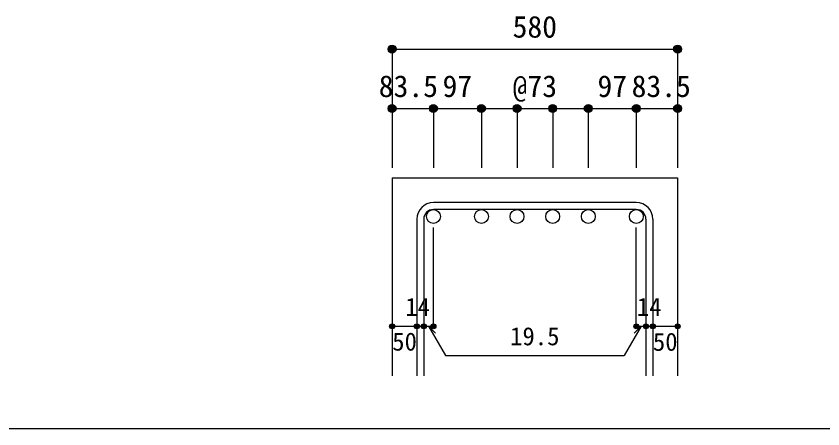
# Model space of a CAD drawing. Units: millimetres at full size, sheet at 1:20. Extents: x -3982 to 3969, y -2797 to 2801.
# Drawn here: x -680 to 950, y -2797 to -1963 of the extents above; entities that cross this region are included whole.
import ezdxf
from ezdxf.enums import TextEntityAlignment as Align

# ---------------------------------------------------------------- set-up
doc = ezdxf.new("R2010")
doc.units = ezdxf.units.MM
doc.header["$LTSCALE"] = 20
doc.header["$PDMODE"] = 32
doc.header["$PDSIZE"] = 10
for name, color, linetype in [('6-1_躯体線', 2, 'Continuous'), ('6-5_梁主筋', 7, 'Continuous'), ('6-6_S.T.P.', 7, 'Continuous'), ('6-D_寸法', 4, 'Continuous'), ('F-0_枠', 6, 'Continuous')]:
    doc.layers.add(name, color=color, linetype=linetype)
doc.styles.add('ＭＳ ゴシック', font='')
doc.styles.get('ＭＳ ゴシック').set_extended_font_data('MS Gothic')

msp = doc.modelspace()

# ---------------------------------------------------------------- linework, layer by layer
at = {"layer": '6-1_躯体線'}
for p, q in [((79.79, -2289.67), (656.79, -2289.67)), ((79.79, -2289.67), (79.79, -2689.67)), ((656.79, -2289.67), (656.79, -2689.67))]:
    msp.add_line(p, q, dxfattribs=at)
at = {"layer": '6-5_梁主筋', "color": 3}
for centre in [(163.29, -2367.67), (260.29, -2367.67), (332.29, -2367.67), (404.29, -2367.67), (476.29, -2367.67), (573.29, -2367.67)]:
    msp.add_circle(centre, 14, dxfattribs=at)
at = {"layer": '6-6_S.T.P.'}
for p, q in [((573.29, -2339.67), (163.29, -2339.67)), ((573.29, -2353.67), (163.29, -2353.67)), ((129.79, -2373.17), (129.79, -2689.67)), ((143.79, -2373.17), (143.79, -2689.67)), ((592.79, -2373.17), (592.79, -2689.67)), ((606.79, -2373.17), (606.79, -2689.67))]:
    msp.add_line(p, q, dxfattribs=at)
for centre, radius, start, end in [((163.29, -2373.17), 33.5, 90, 180), ((573.29, -2373.17), 33.5, 0, 90), ((163.29, -2373.17), 19.5, 90, 180), ((573.29, -2373.17), 19.5, 0, 90)]:
    msp.add_arc(centre, radius, start, end, dxfattribs=at)
at = {"layer": '6-D_寸法'}
for p, q in [((79.79, -2029.67), (656.79, -2029.67)), ((656.79, -2029.67), (656.79, -2149.67)), ((79.79, -2149.67), (163.29, -2149.67)), ((163.29, -2149.67), (163.29, -2269.67)), ((163.29, -2149.67), (368.29, -2149.67)), ((163.29, -2149.67), (260.29, -2149.67)), ((260.29, -2149.67), (260.29, -2269.67)), ((332.29, -2149.67), (332.29, -2269.67)), ((368.29, -2149.67), (573.29, -2149.67)), ((404.29, -2149.67), (404.29, -2269.67)), ((476.29, -2149.67), (476.29, -2269.67)), ((476.29, -2149.67), (573.29, -2149.67)), ((573.29, -2149.67), (656.79, -2149.67)), ((573.29, -2149.67), (573.29, -2269.67)), ((656.79, -2149.67), (656.79, -2269.67)), ((573.29, -2589.67), (573.29, -2390.34)), ((79.79, -2589.67), (129.79, -2589.67)), ((153.54, -2589.67), (187.76, -2648.95)), ((153.54, -2589.67), (167.68, -2603.81)), ((583.04, -2589.67), (548.82, -2648.95)), ((583.04, -2589.67), (568.9, -2603.81)), ((573.29, -2589.67), (656.79, -2589.67)), ((592.79, -2589.67), (606.79, -2589.67)), ((187.76, -2648.95), (548.82, -2648.95))]:
    msp.add_line(p, q, dxfattribs=at)
for points in [[(79.79, -2029.67), (79.79, -2149.67), (79.79, -2269.67)], [(656.79, -2029.67), (656.79, -2149.67), (656.79, -2269.67)], [(129.79, -2589.67), (163.29, -2589.67), (163.29, -2390.34)]]:
    msp.add_lwpolyline(points, dxfattribs=at)
for centre, radius in [((79.79, -2029.67), 8), ((79.79, -2029.67), 7.2), ((79.79, -2029.67), 6.4), ((79.79, -2029.67), 5.6), ((79.79, -2029.67), 4.8), ((79.79, -2029.67), 4), ((79.79, -2029.67), 3.2), ((79.79, -2029.67), 2.4), ((79.79, -2029.67), 1.6), ((79.79, -2029.67), 0.8), ((656.79, -2029.67), 8), ((656.79, -2029.67), 7.2), ((656.79, -2029.67), 6.4), ((656.79, -2029.67), 5.6), ((656.79, -2029.67), 4.8), ((656.79, -2029.67), 4), ((656.79, -2029.67), 3.2), ((656.79, -2029.67), 2.4), ((656.79, -2029.67), 1.6), ((656.79, -2029.67), 0.8), ((79.79, -2149.67), 8), ((79.79, -2149.67), 7.2), ((79.79, -2149.67), 6.4), ((79.79, -2149.67), 5.6), ((79.79, -2149.67), 4.8), ((79.79, -2149.67), 4), ((79.79, -2149.67), 3.2), ((79.79, -2149.67), 2.4), ((79.79, -2149.67), 1.6), ((79.79, -2149.67), 0.8), ((163.29, -2149.67), 8), ((163.29, -2149.67), 7.2), ((163.29, -2149.67), 6.4), ((163.29, -2149.67), 5.6), ((163.29, -2149.67), 4.8), ((163.29, -2149.67), 4), ((163.29, -2149.67), 3.2), ((163.29, -2149.67), 2.4), ((163.29, -2149.67), 1.6), ((163.29, -2149.67), 0.8), ((260.29, -2149.67), 8), ((260.29, -2149.67), 7.2), ((260.29, -2149.67), 6.4), ((260.29, -2149.67), 5.6), ((260.29, -2149.67), 4.8), ((260.29, -2149.67), 4), ((260.29, -2149.67), 3.2), ((260.29, -2149.67), 2.4), ((260.29, -2149.67), 1.6), ((260.29, -2149.67), 0.8), ((332.29, -2149.67), 8), ((332.29, -2149.67), 7.2), ((332.29, -2149.67), 6.4), ((332.29, -2149.67), 5.6), ((332.29, -2149.67), 4.8), ((332.29, -2149.67), 4), ((332.29, -2149.67), 3.2), ((332.29, -2149.67), 2.4), ((332.29, -2149.67), 1.6), ((332.29, -2149.67), 0.8), ((404.29, -2149.67), 8), ((404.29, -2149.67), 7.2), ((404.29, -2149.67), 6.4), ((404.29, -2149.67), 5.6), ((404.29, -2149.67), 4.8), ((404.29, -2149.67), 4), ((404.29, -2149.67), 3.2), ((404.29, -2149.67), 2.4), ((404.29, -2149.67), 1.6), ((404.29, -2149.67), 0.8), ((476.29, -2149.67), 8), ((476.29, -2149.67), 7.2), ((476.29, -2149.67), 6.4), ((476.29, -2149.67), 5.6), ((476.29, -2149.67), 4.8), ((476.29, -2149.67), 4), ((476.29, -2149.67), 3.2), ((476.29, -2149.67), 2.4), ((476.29, -2149.67), 1.6), ((476.29, -2149.67), 0.8), ((573.29, -2149.67), 8), ((573.29, -2149.67), 7.2), ((573.29, -2149.67), 6.4), ((573.29, -2149.67), 5.6), ((573.29, -2149.67), 4.8), ((573.29, -2149.67), 4), ((573.29, -2149.67), 3.2), ((573.29, -2149.67), 2.4), ((573.29, -2149.67), 1.6), ((573.29, -2149.67), 0.8), ((656.79, -2149.67), 8), ((656.79, -2149.67), 7.2), ((656.79, -2149.67), 6.4), ((656.79, -2149.67), 5.6), ((656.79, -2149.67), 4.8), ((656.79, -2149.67), 4), ((656.79, -2149.67), 3.2), ((656.79, -2149.67), 2.4), ((656.79, -2149.67), 1.6), ((656.79, -2149.67), 0.8), ((79.79, -2589.67), 4), ((79.79, -2589.67), 3.6), ((79.79, -2589.67), 3.2), ((79.79, -2589.67), 2.8), ((79.79, -2589.67), 2.4), ((79.79, -2589.67), 2), ((79.79, -2589.67), 1.6), ((79.79, -2589.67), 1.2), ((79.79, -2589.67), 0.8), ((79.79, -2589.67), 0.4), ((129.79, -2589.67), 4), ((129.79, -2589.67), 3.6), ((129.79, -2589.67), 3.2), ((129.79, -2589.67), 2.8), ((129.79, -2589.67), 2.4), ((129.79, -2589.67), 2), ((129.79, -2589.67), 1.6), ((129.79, -2589.67), 1.2), ((129.79, -2589.67), 0.8), ((129.79, -2589.67), 0.4), ((143.79, -2589.67), 4), ((143.79, -2589.67), 3.6), ((143.79, -2589.67), 3.2), ((143.79, -2589.67), 2.8), ((143.79, -2589.67), 2.4), ((143.79, -2589.67), 2), ((143.79, -2589.67), 1.6), ((143.79, -2589.67), 1.2), ((143.79, -2589.67), 0.8), ((143.79, -2589.67), 0.4), ((163.29, -2589.67), 4), ((163.29, -2589.67), 3.6), ((163.29, -2589.67), 3.2), ((163.29, -2589.67), 2.8), ((163.29, -2589.67), 2.4), ((163.29, -2589.67), 2), ((163.29, -2589.67), 1.6), ((163.29, -2589.67), 1.2), ((163.29, -2589.67), 0.8), ((163.29, -2589.67), 0.4), ((573.29, -2589.67), 4), ((573.29, -2589.67), 3.6), ((573.29, -2589.67), 3.2), ((573.29, -2589.67), 2.8), ((573.29, -2589.67), 2.4), ((573.29, -2589.67), 2), ((573.29, -2589.67), 1.6), ((573.29, -2589.67), 1.2), ((573.29, -2589.67), 0.8), ((573.29, -2589.67), 0.4), ((592.79, -2589.67), 4), ((592.79, -2589.67), 3.6), ((592.79, -2589.67), 3.2), ((592.79, -2589.67), 2.8), ((592.79, -2589.67), 2.4), ((592.79, -2589.67), 2), ((592.79, -2589.67), 1.6), ((592.79, -2589.67), 1.2), ((592.79, -2589.67), 0.8), ((592.79, -2589.67), 0.4), ((606.79, -2589.67), 4), ((606.79, -2589.67), 3.6), ((606.79, -2589.67), 3.2), ((606.79, -2589.67), 2.8), ((606.79, -2589.67), 2.4), ((606.79, -2589.67), 2), ((606.79, -2589.67), 1.6), ((606.79, -2589.67), 1.2), ((606.79, -2589.67), 0.8), ((606.79, -2589.67), 0.4), ((656.79, -2589.67), 4), ((656.79, -2589.67), 3.6), ((656.79, -2589.67), 3.2), ((656.79, -2589.67), 2.8), ((656.79, -2589.67), 2.4), ((656.79, -2589.67), 2), ((656.79, -2589.67), 1.6), ((656.79, -2589.67), 1.2), ((656.79, -2589.67), 0.8), ((656.79, -2589.67), 0.4)]:
    msp.add_circle(centre, radius, dxfattribs=at)
at = {"layer": '6-D_寸法', "color": 7}
for p in [(79.79, -2029.67), (79.79, -2029.67), (656.79, -2029.67), (656.79, -2029.67), (79.79, -2149.67), (79.79, -2149.67), (163.29, -2149.67), (163.29, -2149.67), (260.29, -2149.67), (260.29, -2149.67), (332.29, -2149.67), (332.29, -2149.67), (404.29, -2149.67), (404.29, -2149.67), (476.29, -2149.67), (476.29, -2149.67), (573.29, -2149.67), (573.29, -2149.67), (656.79, -2149.67), (656.79, -2149.67), (79.79, -2589.67), (129.79, -2589.67), (143.79, -2589.67), (163.29, -2589.67), (573.29, -2589.67), (592.79, -2589.67), (606.79, -2589.67), (656.79, -2589.67)]:
    msp.add_point(p, dxfattribs=at)
at = {"layer": 'F-0_枠'}
msp.add_line((3969.4, -2796.83), (-3981.92, -2796.83), dxfattribs=at)

# ---------------------------------------------------------------- texts
at = {"layer": '6-D_寸法', "style": 'ＭＳ ゴシック'}
for s, height, p in [('580', 43.99, (323.29, -2019.67)), ('83.5', 43.99, (52.79, -2139.67)), ('97', 43.99, (181.79, -2139.67)), ('@73', 43.99, (323.29, -2139.67)), ('97', 43.99, (494.79, -2139.67)), ('83.5', 43.99, (563.79, -2139.67)), ('14', 36.66, (106.48, -2579.6)), ('14', 36.66, (574.4, -2579.67)), ('19.5', 36.66, (318.29, -2638.95)), ('50', 36.66, (80.04, -2649.77)), ('50', 36.66, (606.78, -2650.22))]:
    msp.add_text(s, height=height, dxfattribs=at).set_placement(p, align=Align.BOTTOM_LEFT)

doc.saveas('drawing.dxf')
